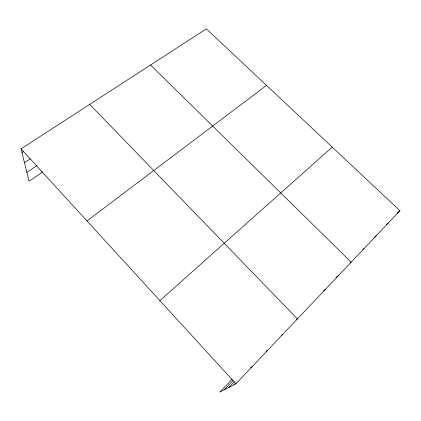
<?xml version="1.0" encoding="UTF-8"?>
<svg xmlns="http://www.w3.org/2000/svg" width="421" height="421" viewBox="0 0 421 421"><rect width="100%" height="100%" fill="white"/><g stroke="black" fill="none" stroke-linecap="round" stroke-linejoin="round"><path stroke-width="0.63" d="M234.081 384.731L235.413 383.326M232.15 379.184L219.773 392.13L235.939 383.768L399.95 210.721L206.343 28.87L21.05 148.85L29.054 181.283L42.921 171.842M229.003 387.357L234.318 381.768M224.151 389.862L232.992 380.6M159.869 300.61L332.222 147.108M397.092 213.031L399.95 210.721M386.462 224.472L388.325 222.988M374.069 237.423L376.332 235.639M362.934 249.49L363.96 248.695M350.198 262.925L351.188 262.167L150.544 65.002M86.994 220.941L266.509 85.384M335.995 277.455L338.389 275.671M323.339 290.953L325.175 289.611M296.421 319.576L297.426 318.897L89.726 104.382M26.87 172.421L37.006 165.611M24.46 162.669L30.354 158.77M281.423 335.211L282.838 334.285M21.96 152.544L23.576 151.492M266.093 351.23L267.745 350.209M250.595 367.57L252.121 366.691M21.05 148.85L235.939 383.768"/></g></svg>
